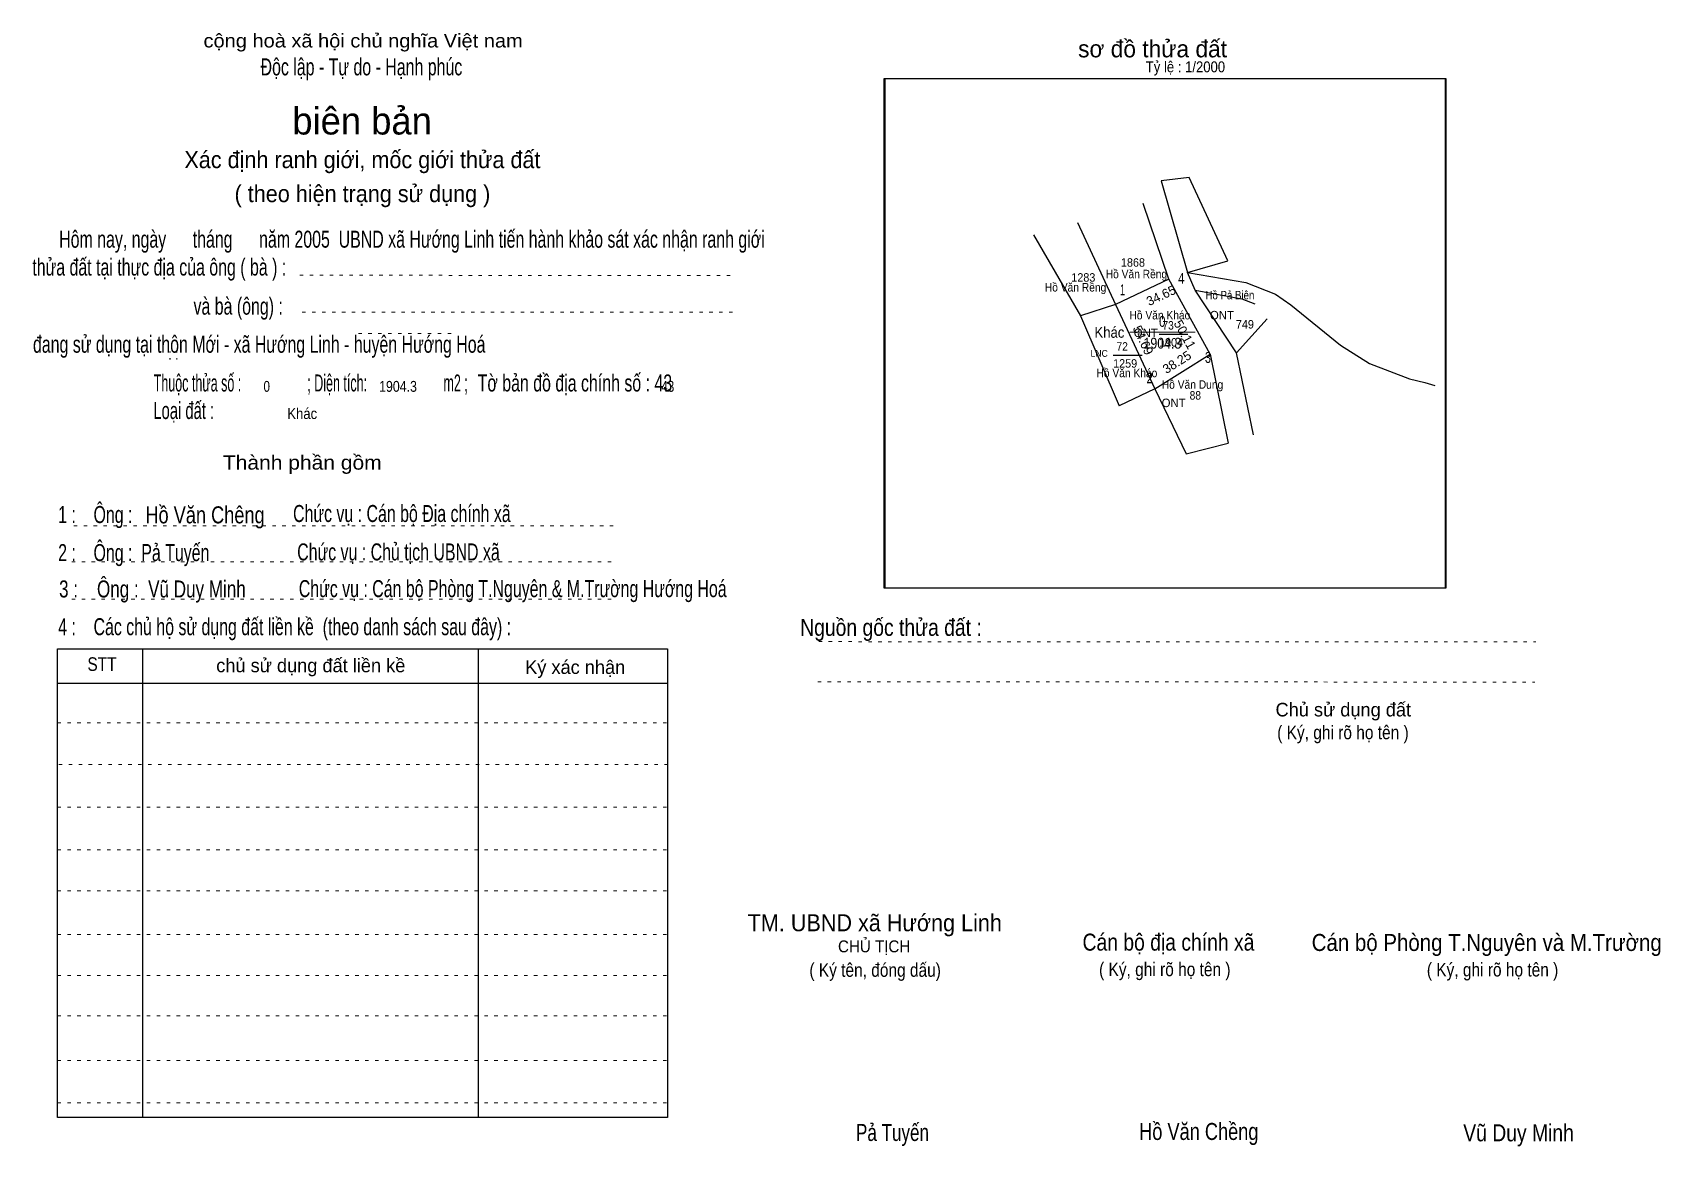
# Model space of a CAD drawing. Header units: centimetres. Extents: x -1.5 to 46.4, y -3.9 to 28.9.
import ezdxf
from ezdxf.enums import TextEntityAlignment as Align

# ---------------------------------------------------------------- set-up
doc = ezdxf.new("R2010")
doc.units = ezdxf.units.CM
doc.header["$LTSCALE"] = 0.16
doc.linetypes.add('DOTTED', pattern=[1.5, 0.3, -1.2])
for name, color, linetype, lineweight in [('15', 7, 'Continuous', 25), ('2', 7, 'Continuous', 25), ('22', 7, 'Continuous', 25), ('33', 7, 'Continuous', 13), ('5', 7, 'DOTTED', 13)]:
    doc.layers.add(name, color=color, linetype=linetype, lineweight=lineweight)
for name, color, linetype in [('16', 7, 'Continuous'), ('32', 7, 'Continuous'), ('34', 7, 'Continuous'), ('51', 7, 'Continuous')]:
    doc.layers.add(name, color=color, linetype=linetype)

msp = doc.modelspace()

# ---------------------------------------------------------------- linework, layer by layer
at = {"layer": '15'}
for p, q in [((31.64, 20), (32.49, 20)), ((30.29, 19.38), (31.14, 19.38))]:
    msp.add_line(p, q, dxfattribs=at)
at = {"layer": '2'}
msp.add_lwpolyline([(23.56, 27.52), (40.06, 27.52), (40.06, 12.52), (23.56, 12.52)], close=True, dxfattribs=at)
at = {"layer": '22'}
for p, q in [((31.7, 24.51), (32.48, 21.81)), ((31.93, 21.61), (31.17, 23.84)), ((31.93, 21.61), (30.36, 20.87)), ((33.14, 19.41), (31.93, 21.61)), ((32.7, 21.29), (32.48, 21.81)), ((33.92, 19.45), (32.7, 21.29)), ((30.36, 20.87), (29.33, 20.54)), ((31.52, 18.39), (33.14, 19.41)), ((33.14, 19.41), (33.67, 16.79)), ((31.52, 18.39), (30.47, 17.89))]:
    msp.add_line(p, q, dxfattribs=at)
for points in [[(32.48, 21.81), (33.66, 22.15), (32.53, 24.6), (31.7, 24.51)], [(29.24, 23.28), (30.36, 20.87), (31.52, 18.39)], [(27.95, 22.92), (29.33, 20.54), (30.47, 17.89)], [(32.48, 21.81), (34.19, 21.52), (35.07, 21.17), (35.52, 20.86), (36.98, 19.67), (37.83, 19.13), (39.01, 18.68), (39.46, 18.57), (39.75, 18.49)], [(32.7, 21.29), (34.08, 21.04), (34.46, 20.89)], [(34.42, 17.03), (33.92, 19.45), (34.82, 20.45)], [(31.52, 18.39), (32.44, 16.48), (33.67, 16.79)]]:
    msp.add_lwpolyline(points, dxfattribs=at)
msp.add_lwpolyline([(31.52, 18.39), (33.14, 19.41), (31.93, 21.61), (30.36, 20.87)], close=True, dxfattribs=at)
at = {"layer": '33'}
msp.add_line((30.78, 20.05), (32.7, 20.05), dxfattribs=at)
at = {"layer": '5'}
for p, q in [((6.37, 21.73), (19.21, 21.72)), ((6.44, 20.64), (19.25, 20.64)), ((8.09, 20.02), (10.86, 20.02)), ((-0.28, 14.36), (15.72, 14.36)), ((-0.34, 13.3), (15.66, 13.3)), ((-0.34, 12.2), (15.66, 12.2)), ((21.63, 10.95), (42.72, 10.94)), ((21.6, 9.77), (42.69, 9.76)), ((-0.76, 8.56), (17.18, 8.56)), ((-0.72, 7.34), (17.22, 7.34)), ((-0.76, 6.08), (17.18, 6.08)), ((-0.76, 4.83), (17.18, 4.83)), ((-0.76, 3.62), (17.18, 3.62)), ((-0.76, 2.33), (17.18, 2.33)), ((-0.76, 1.13), (17.18, 1.13)), ((-0.76, -0.06), (17.18, -0.06)), ((-0.76, -1.37), (17.18, -1.37)), ((-0.76, -2.62), (17.18, -2.62))]:
    msp.add_line(p, q, dxfattribs=at)
at = {"layer": '5', "linetype": 'Continuous', "lineweight": 25}
for p, q in [((1.74, 10.74), (1.74, -3.05)), ((11.61, 10.74), (11.61, -3.05)), ((-0.76, 9.73), (17.18, 9.73))]:
    msp.add_line(p, q, dxfattribs=at)
for points in [[(23.58, 27.52), (40.08, 27.52), (40.08, 12.52), (23.58, 12.52)], [(-0.76, 10.74), (17.18, 10.74), (17.18, -3.05), (-0.76, -3.05)]]:
    msp.add_lwpolyline(points, close=True, dxfattribs=at)

# ---------------------------------------------------------------- texts
at = {"layer": '15'}
for s, width, p in [('1868', 0.95, (30.52, 21.98)), ('1283', 0.95, (29.06, 21.54)), ('73', 0.9, (31.74, 20.13)), ('749', 0.95, (33.9, 20.16)), ('72', 0.9, (30.39, 19.51)), ('1904', 0.95, (31.64, 19.63)), ('1259', 0.95, (30.29, 19.01)), ('88', 0.9, (32.54, 18.07))]:
    msp.add_text(s, height=0.25, dxfattribs=dict(at, width=width)).set_placement(p)
at = {"layer": '16'}
for s, width, p in [('Hồ Văn Rềng', 0.9, (30.975, 21.64)), ('Hồ Văn Rềng', 0.9, (29.185, 21.25)), ('Hồ Pả Biên', 0.85, (33.725, 21.02)), ('Hồ Văn Kháo', 0.9, (31.665, 20.43)), ('Hồ Văn Kháo', 0.9, (30.695, 18.73)), ('Hồ Văn Dung', 0.9, (32.625, 18.39))]:
    msp.add_text(s, height=0.25, dxfattribs=dict(at, width=width)).set_placement(p, align=Align.CENTER)
at = {"layer": '22'}
for p in [(33.49, 20.43), (31.25, 19.91), (32.07, 17.85)]:
    msp.add_text('ONT', height=0.25, dxfattribs=at).set_placement(p, align=Align.CENTER)
at = {"layer": '22', "width": 0.95}
msp.add_text('LNC', height=0.2, dxfattribs=at).set_placement((29.88, 19.33), align=Align.CENTER)
at = {"layer": '32'}
for s, width, p in [('4', 0.8, (32.2, 21.48)), ('1', 0.65, (30.49, 21.14)), ('3', 0.75, (32.99, 19.15)), ('2', 0.8, (31.27, 18.55))]:
    msp.add_text(s, height=0.32, dxfattribs=dict(at, width=width)).set_placement(p)
at = {"layer": '33', "width": 0.9}
msp.add_text('Khác', height=0.32, dxfattribs=at).set_placement((30.62, 19.89), align=Align.RIGHT)
at = {"layer": '33'}
for s, width, p in [('0', 0.8, (31.735, 20.21)), ('1904.3', 0.85, (31.74, 19.57))]:
    msp.add_text(s, height=0.32, dxfattribs=dict(at, width=width)).set_placement(p, align=Align.CENTER)
at = {"layer": '34'}
for s, width, p in [(': : ', 0.85, (2.5, 19.25)), ('0', 0.8, (5.3, 18.3)), ('1904.3', 0.85, (8.7, 18.3)), ('43', 0.8, (17, 18.3)), ('Khác', 0.9, (6, 17.5))]:
    msp.add_text(s, height=0.32, dxfattribs=dict(at, width=width)).set_placement(p)
at = {"layer": '5'}
for s, height, width, p in [('cộng hoà xã hội chủ nghĩa Việt nam', 0.4, 1.1, (8.23, 28.43)), ('Độc lập - Tự do - Hạnh phúc', 0.5, 0.7, (8.18, 27.61)), ('Xác định ranh giới, mốc giới thửa đất', 0.5, 0.95, (8.21, 24.88)), ('( theo hiện trạng sử dụng )', 0.5, 0.95, (8.21, 23.88)), ('Thành phần gồm', 0.42, 1.1, (6.44, 16.01)), ('Hồ Văn Chêng', 0.5, 0.8, (3.58, 14.43)), ('Chức vụ : Cán bộ Địa chính xã', 0.5, 0.7, (9.37, 14.47)), ('Chức vụ : Chủ tịch UBND xã', 0.5, 0.7, (9.27, 13.34)), ('Chức vụ : Cán bộ Phòng T.Nguyên & M.Trường Hướng Hoá', 0.5, 0.7, (12.63, 12.26)), ('    Nguồn gốc thửa đất :', 0.5, 0.85, (23.44, 11.12)), ('( Ký, ghi rõ họ tên )', 0.4, 0.85, (37.05, 8.08)), ('CHỦ TỊCH', 0.35, 0.95, (23.26, 1.81)), ('( Ký tên, đóng dấu)', 0.4, 0.85, (23.29, 1.09)), ('( Ký, ghi rõ họ tên )', 0.4, 0.85, (31.81, 1.11)), ('( Ký, ghi rõ họ tên )', 0.4, 0.85, (41.45, 1.1)), ('Pả Tuyến', 0.5, 0.75, (23.8, -3.74)), ('Hồ Văn Chềng', 0.5, 0.8, (32.81, -3.71)), ('Vũ Duy Minh', 0.5, 0.85, (42.215, -3.75))]:
    msp.add_text(s, height=height, dxfattribs=dict(at, width=width)).set_placement(p, align=Align.CENTER)
msp.add_text('sơ đồ thửa đất', height=0.5, dxfattribs=at).set_placement((29.26, 28.14))
for s, height, p in [('biên bản', 0.8, (8.2, 25.87)), ('      chủ sử dụng đất liền kề', 0.4, (6.245, 10.05)), ('   Ký xác nhận', 0.4, (14.245, 10)), ('Chủ sử dụng đất', 0.4, (37.06, 8.75))]:
    msp.add_text(s, height=height, dxfattribs=at).set_placement(p, align=Align.CENTER)
for s, height, width, p in [('   Hôm nay, ngày      tháng      năm 2005  UBND xã Hướng Linh tiến hành khảo sát xác nhận ranh giới ', 0.5, 0.7, (-1.1, 22.54)), ('thửa đất tại thực địa của ông ( bà ) :                                       ', 0.5, 0.7, (-1.5, 21.72)), ('                                     và bà (ông) :', 0.5, 0.7, (-1.57, 20.57)), (' đang sử dụng tại thôn Mới - xã Hướng Linh - huyện Hướng Hoá', 0.5, 0.7, (-1.61, 19.45)), ('Thuộc thửa số :                   ; Diện tích:                      m2 ;                                            ', 0.5, 0.55, (2.07, 18.31)), ('Tờ bản đồ địa chính số : 43', 0.5, 0.7, (11.6, 18.31)), ('Loại đất :  ', 0.5, 0.65, (2.06, 17.5)), ('    1 :    Ông :                                                        ', 0.5, 0.7, (-1.26, 14.44)), ('    2 :    Ông :  Pả Tuyến', 0.5, 0.7, (-1.26, 13.32)), ('    3 :    Ông :  Vũ Duy Minh', 0.5, 0.75, (-1.27, 12.25)), ('    4 :    Các chủ hộ sử dụng đất liền kề  (theo danh sách sau đây) :', 0.5, 0.7, (-1.26, 11.14)), ('STT', 0.4, 0.85, (0.12, 10.09)), ('TM. UBND xã Hướng Linh', 0.5, 0.95, (19.54, 2.43)), ('Cán bộ địa chính xã  ', 0.5, 0.85, (29.39, 1.86)), ('Cán bộ Phòng T.Nguyên và M.Trường', 0.5, 0.9, (36.13, 1.85))]:
    msp.add_text(s, height=height, dxfattribs=dict(at, width=width)).set_placement(p)
at = {"layer": '51', "width": 0.9}
msp.add_text('Tỷ lệ : 1/2000', height=0.32, dxfattribs=at).set_placement((31.25, 27.7))
at = {"layer": '51'}
for s, rotation, p in [('34.65', 25.123, (31.758, 21.011)), ('54.69', 295.019, (31.05, 19.762)), ('50.11', 298.8, (32.28, 19.92)), ('38.25', 32.161, (32.238, 19.06))]:
    msp.add_text(s, height=0.27, rotation=rotation, dxfattribs=at).set_placement(p, align=Align.CENTER)

doc.saveas('drawing.dxf')
